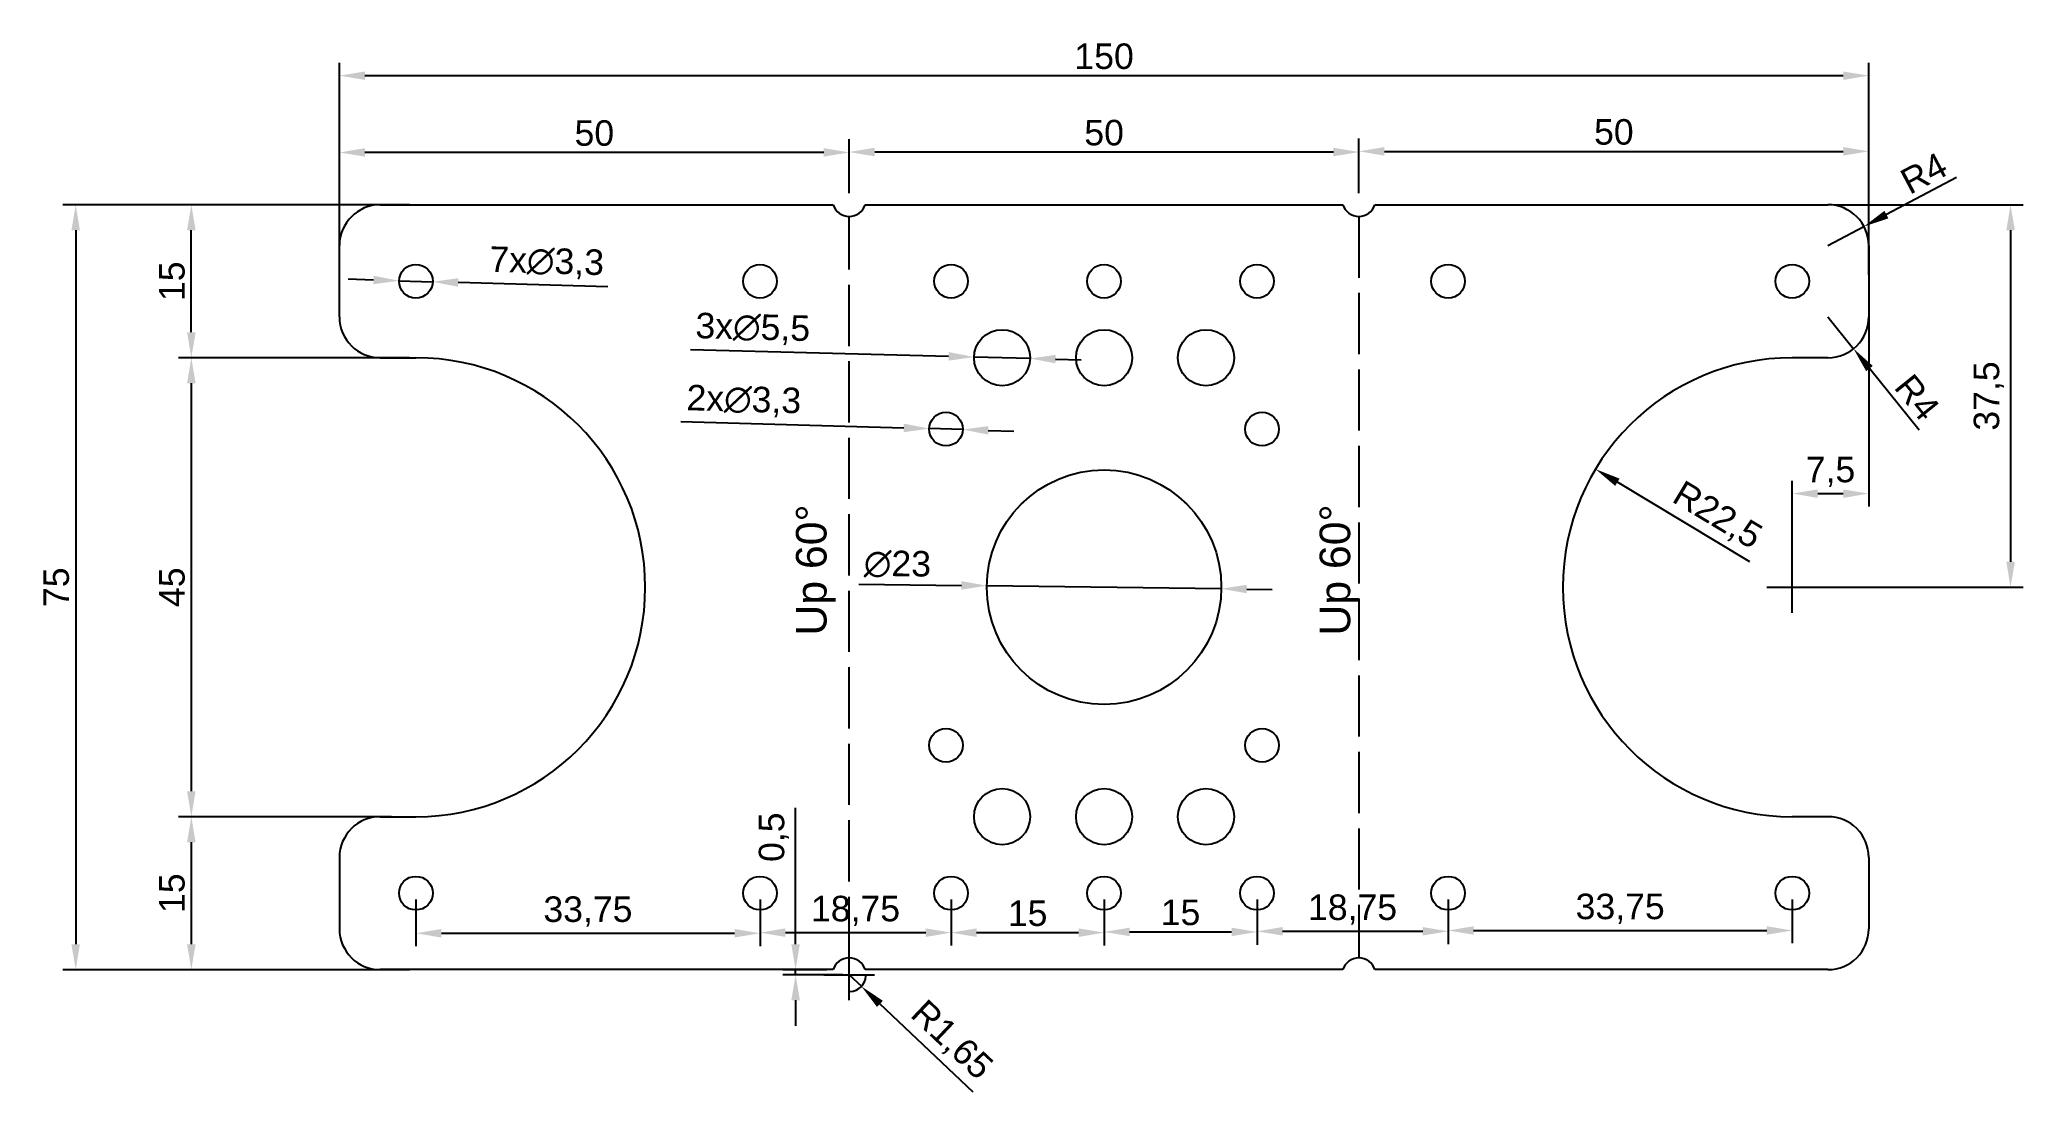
# Model space of a CAD drawing. Header units: millimetres. Extents: x -732 to 90, y -422 to 54.
# Drawn here: x -104.4 to 90.2, y -49.5 to 53.7 of the extents above.
import ezdxf

# ---------------------------------------------------------------- set-up
doc = ezdxf.new("R2010")
doc.units = ezdxf.units.MM
doc.linetypes.add('ACAD_ISO02W100', pattern=[15, 12, -3])
doc.layers.add('BORDER', color=7, linetype='Continuous')
doc.layers.add('Izmeri', color=1, linetype='Continuous', lineweight=25)
doc.styles.get("Standard").update_dxf_attribs({"font": 'Arial.ttf'})
doc.dimstyles.new('ISO-25', dxfattribs={"dimtxt": 2.5, "dimasz": 2.5, "dimexe": 1.25, "dimexo": 0.625, "dimtad": 1, "dimtxsty": 'Standard', "dimcen": 2.5, "dimadec": 0, "dimazin": 0, "dimtfac": 1, "dimtmove": 0, "dimatfit": 3, "dimfxl": 1, "dimarcsym": 0})

# ---------------------------------------------------------------- blocks, each defined once
blk = doc.blocks.new('*D34')
at = {"layer": 'Defpoints', "color": 0, "transparency": 16777216}
for p in [(75.04, 50.14), (-74.96, 29.98), (75.04, 29.98)]:
    blk.add_point(p, dxfattribs=at)
at = {"layer": 'Izmeri', "color": 0, "lineweight": -2, "transparency": 16777216}
for p, q in [((-74.96, 30.61), (-74.96, 51.39)), ((75.04, 30.61), (75.04, 51.39)), ((-72.46, 50.14), (72.54, 50.14))]:
    blk.add_line(p, q, dxfattribs=at)
at = {"layer": 'Izmeri', "color": 0, "transparency": 16777216}
for points in [[(-72.46, 50.55), (-72.46, 49.72), (-74.96, 50.14)], [(72.54, 50.55), (72.54, 49.72), (75.04, 50.14)]]:
    blk.add_solid(points, dxfattribs=at)
at = {"layer": 'Izmeri', "color": 0, "transparency": 16777216, "insert": (0.04, 52.03), "char_height": 2.5, "attachment_point": 5}
blk.add_mtext('150', dxfattribs=at)
blk = doc.blocks.new('*D35')
at = {"layer": 'Defpoints', "color": 0, "transparency": 16777216}
for p in [(-89.49, 37.48), (-67.46, 37.48), (-67.46, 22.48)]:
    blk.add_point(p, dxfattribs=at)
at = {"layer": 'Izmeri', "color": 0, "lineweight": -2, "transparency": 16777216}
for p, q in [((-68.09, 37.48), (-90.74, 37.48)), ((-89.49, 24.98), (-89.49, 34.98)), ((-68.09, 22.48), (-90.74, 22.48))]:
    blk.add_line(p, q, dxfattribs=at)
at = {"layer": 'Izmeri', "color": 0, "transparency": 16777216}
for points in [[(-89.91, 34.98), (-89.07, 34.98), (-89.49, 37.48)], [(-89.91, 24.98), (-89.07, 24.98), (-89.49, 22.48)]]:
    blk.add_solid(points, dxfattribs=at)
at = {"layer": 'Izmeri', "color": 0, "transparency": 16777216, "insert": (-91.38, 29.98), "char_height": 2.5, "attachment_point": 5, "rotation": 90}
blk.add_mtext('15', dxfattribs=at)
blk = doc.blocks.new('*D36')
at = {"layer": 'Defpoints', "color": 0, "transparency": 16777216}
for p in [(-24.96, 42.65), (-24.96, 37.98), (25.04, 37.98)]:
    blk.add_point(p, dxfattribs=at)
at = {"layer": 'Izmeri', "color": 0, "lineweight": -2, "transparency": 16777216}
for p, q in [((-24.96, 38.61), (-24.96, 43.9)), ((25.04, 38.61), (25.04, 43.9)), ((22.54, 42.65), (-22.46, 42.65))]:
    blk.add_line(p, q, dxfattribs=at)
at = {"layer": 'Izmeri', "color": 0, "transparency": 16777216}
for points in [[(-22.46, 43.07), (-22.46, 42.23), (-24.96, 42.65)], [(22.54, 43.07), (22.54, 42.23), (25.04, 42.65)]]:
    blk.add_solid(points, dxfattribs=at)
at = {"layer": 'Izmeri', "color": 0, "transparency": 16777216, "insert": (0.04, 44.54), "char_height": 2.5, "attachment_point": 5}
blk.add_mtext('50', dxfattribs=at)
blk = doc.blocks.new('*D37')
at = {"layer": 'Defpoints', "color": 0, "transparency": 16777216}
for p in [(-74.96, 42.61), (-74.96, 37.48), (-24.96, 37.98)]:
    blk.add_point(p, dxfattribs=at)
at = {"layer": 'Izmeri', "color": 0, "lineweight": -2, "transparency": 16777216}
for p, q in [((-74.96, 38.11), (-74.96, 43.86)), ((-24.96, 38.61), (-24.96, 43.86)), ((-27.46, 42.61), (-72.46, 42.61))]:
    blk.add_line(p, q, dxfattribs=at)
at = {"layer": 'Izmeri', "color": 0, "transparency": 16777216}
for points in [[(-72.46, 43.03), (-72.46, 42.2), (-74.96, 42.61)], [(-27.46, 43.03), (-27.46, 42.2), (-24.96, 42.61)]]:
    blk.add_solid(points, dxfattribs=at)
at = {"layer": 'Izmeri', "color": 0, "transparency": 16777216, "insert": (-49.96, 44.5), "char_height": 2.5, "attachment_point": 5}
blk.add_mtext('50', dxfattribs=at)
blk = doc.blocks.new('*D38')
at = {"layer": 'Defpoints', "color": 0, "transparency": 16777216}
for p in [(75.04, 42.72), (25.04, 37.98), (75.04, 37.98)]:
    blk.add_point(p, dxfattribs=at)
at = {"layer": 'Izmeri', "color": 0, "lineweight": -2, "transparency": 16777216}
for p, q in [((25.04, 38.61), (25.04, 43.97)), ((75.04, 38.61), (75.04, 43.97)), ((27.54, 42.72), (72.54, 42.72))]:
    blk.add_line(p, q, dxfattribs=at)
at = {"layer": 'Izmeri', "color": 0, "transparency": 16777216}
for points in [[(27.54, 43.14), (27.54, 42.3), (25.04, 42.72)], [(72.54, 43.14), (72.54, 42.3), (75.04, 42.72)]]:
    blk.add_solid(points, dxfattribs=at)
at = {"layer": 'Izmeri', "color": 0, "transparency": 16777216, "insert": (50.04, 44.61), "char_height": 2.5, "attachment_point": 5}
blk.add_mtext('50', dxfattribs=at)
blk = doc.blocks.new('*D39')
at = {"layer": 'Defpoints', "color": 0, "transparency": 16777216}
for p in [(-67.46, -30.02), (-33.71, -30.02), (-33.71, -33.95)]:
    blk.add_point(p, dxfattribs=at)
at = {"layer": 'Izmeri', "color": 0, "lineweight": -2, "transparency": 16777216}
for p, q in [((-67.46, -30.64), (-67.46, -35.2)), ((-33.71, -30.64), (-33.71, -35.2)), ((-64.96, -33.95), (-36.21, -33.95))]:
    blk.add_line(p, q, dxfattribs=at)
at = {"layer": 'Izmeri', "color": 0, "transparency": 16777216}
for points in [[(-64.96, -33.53), (-64.96, -34.37), (-67.46, -33.95)], [(-36.21, -33.53), (-36.21, -34.37), (-33.71, -33.95)]]:
    blk.add_solid(points, dxfattribs=at)
at = {"layer": 'Izmeri', "color": 0, "transparency": 16777216, "insert": (-50.59, -31.82), "char_height": 2.5, "attachment_point": 5}
blk.add_mtext('33,75', dxfattribs=at)
blk = doc.blocks.new('*D40')
at = {"layer": 'Defpoints', "color": 0, "transparency": 16777216}
for p in [(-33.71, -30.02), (-14.96, -30.02), (-14.96, -33.89)]:
    blk.add_point(p, dxfattribs=at)
at = {"layer": 'Izmeri', "color": 0, "lineweight": -2, "transparency": 16777216}
for p, q in [((-33.71, -30.64), (-33.71, -35.14)), ((-14.96, -30.64), (-14.96, -35.14)), ((-31.21, -33.89), (-17.46, -33.89))]:
    blk.add_line(p, q, dxfattribs=at)
at = {"layer": 'Izmeri', "color": 0, "transparency": 16777216}
for points in [[(-31.21, -33.47), (-31.21, -34.31), (-33.71, -33.89)], [(-17.46, -33.47), (-17.46, -34.31), (-14.96, -33.89)]]:
    blk.add_solid(points, dxfattribs=at)
at = {"layer": 'Izmeri', "color": 0, "transparency": 16777216, "insert": (-24.34, -31.76), "char_height": 2.5, "attachment_point": 5}
blk.add_mtext('18,75', dxfattribs=at)
blk = doc.blocks.new('*D41')
at = {"layer": 'Defpoints', "color": 0, "transparency": 16777216}
for p in [(-14.96, -30.02), (0.04, -30.02), (0.04, -33.89)]:
    blk.add_point(p, dxfattribs=at)
at = {"layer": 'Izmeri', "color": 0, "lineweight": -2, "transparency": 16777216}
for p, q in [((-14.96, -30.64), (-14.96, -35.14)), ((0.04, -30.64), (0.04, -35.14)), ((-12.46, -33.89), (-2.46, -33.89))]:
    blk.add_line(p, q, dxfattribs=at)
at = {"layer": 'Izmeri', "color": 0, "transparency": 16777216}
for points in [[(-12.46, -33.47), (-12.46, -34.31), (-14.96, -33.89)], [(-2.46, -33.47), (-2.46, -34.31), (0.04, -33.89)]]:
    blk.add_solid(points, dxfattribs=at)
at = {"layer": 'Izmeri', "color": 0, "transparency": 16777216, "insert": (-7.46, -32), "char_height": 2.5, "attachment_point": 5}
blk.add_mtext('15', dxfattribs=at)
blk = doc.blocks.new('*D42')
at = {"layer": 'Defpoints', "color": 0, "transparency": 16777216}
for p in [(0.04, -30.02), (15.04, -30.02), (15.04, -33.82)]:
    blk.add_point(p, dxfattribs=at)
at = {"layer": 'Izmeri', "color": 0, "lineweight": -2, "transparency": 16777216}
for p, q in [((0.04, -30.64), (0.04, -35.07)), ((15.04, -30.64), (15.04, -35.07)), ((2.54, -33.82), (12.54, -33.82))]:
    blk.add_line(p, q, dxfattribs=at)
at = {"layer": 'Izmeri', "color": 0, "transparency": 16777216}
for points in [[(2.54, -33.4), (2.54, -34.23), (0.04, -33.82)], [(12.54, -33.4), (12.54, -34.23), (15.04, -33.82)]]:
    blk.add_solid(points, dxfattribs=at)
at = {"layer": 'Izmeri', "color": 0, "transparency": 16777216, "insert": (7.54, -31.92), "char_height": 2.5, "attachment_point": 5}
blk.add_mtext('15', dxfattribs=at)
blk = doc.blocks.new('*D43')
at = {"layer": 'Defpoints', "color": 0, "transparency": 16777216}
for p in [(15.04, -30.02), (33.79, -30.02), (33.79, -33.76)]:
    blk.add_point(p, dxfattribs=at)
at = {"layer": 'Izmeri', "color": 0, "lineweight": -2, "transparency": 16777216}
for p, q in [((15.04, -30.64), (15.04, -35.01)), ((33.79, -30.64), (33.79, -35.01)), ((17.54, -33.76), (31.29, -33.76))]:
    blk.add_line(p, q, dxfattribs=at)
at = {"layer": 'Izmeri', "color": 0, "transparency": 16777216}
for points in [[(17.54, -33.34), (17.54, -34.17), (15.04, -33.76)], [(31.29, -33.34), (31.29, -34.17), (33.79, -33.76)]]:
    blk.add_solid(points, dxfattribs=at)
at = {"layer": 'Izmeri', "color": 0, "transparency": 16777216, "insert": (24.41, -31.63), "char_height": 2.5, "attachment_point": 5}
blk.add_mtext('18,75', dxfattribs=at)
blk = doc.blocks.new('*D44')
at = {"layer": 'Defpoints', "color": 0, "transparency": 16777216}
for p in [(33.79, -30.02), (67.54, -30.02), (67.54, -33.68)]:
    blk.add_point(p, dxfattribs=at)
at = {"layer": 'Izmeri', "color": 0, "lineweight": -2, "transparency": 16777216}
for p, q in [((33.79, -30.64), (33.79, -34.93)), ((67.54, -30.64), (67.54, -34.93)), ((36.29, -33.68), (65.04, -33.68))]:
    blk.add_line(p, q, dxfattribs=at)
at = {"layer": 'Izmeri', "color": 0, "transparency": 16777216}
for points in [[(36.29, -33.26), (36.29, -34.09), (33.79, -33.68)], [(65.04, -33.26), (65.04, -34.09), (67.54, -33.68)]]:
    blk.add_solid(points, dxfattribs=at)
at = {"layer": 'Izmeri', "color": 0, "transparency": 16777216, "insert": (50.66, -31.55), "char_height": 2.5, "attachment_point": 5}
blk.add_mtext('33,75', dxfattribs=at)
blk = doc.blocks.new('*D45')
at = {"layer": 'Defpoints', "color": 0, "transparency": 16777216}
for p in [(-67.46, 37.48), (-100.83, -37.52), (-67.46, -37.52)]:
    blk.add_point(p, dxfattribs=at)
at = {"layer": 'Izmeri', "color": 0, "lineweight": -2, "transparency": 16777216}
for p, q in [((-68.09, 37.48), (-102.08, 37.48)), ((-100.83, 34.98), (-100.83, -35.02)), ((-68.09, -37.52), (-102.08, -37.52))]:
    blk.add_line(p, q, dxfattribs=at)
at = {"layer": 'Izmeri', "color": 0, "transparency": 16777216}
for points in [[(-101.25, 34.98), (-100.42, 34.98), (-100.83, 37.48)], [(-101.25, -35.02), (-100.42, -35.02), (-100.83, -37.52)]]:
    blk.add_solid(points, dxfattribs=at)
at = {"layer": 'Izmeri', "color": 0, "transparency": 16777216, "insert": (-102.73, -0.02), "char_height": 2.5, "attachment_point": 5, "rotation": 90}
blk.add_mtext('75', dxfattribs=at)
blk = doc.blocks.new('*D46')
at = {"layer": 'Defpoints', "color": 0, "transparency": 16777216}
for p in [(-70.96, -22.52), (-89.49, -37.52), (-70.96, -37.52)]:
    blk.add_point(p, dxfattribs=at)
at = {"layer": 'Izmeri', "color": 0, "lineweight": -2, "transparency": 16777216}
for p, q in [((-71.59, -22.52), (-90.74, -22.52)), ((-89.49, -25.02), (-89.49, -35.02)), ((-71.59, -37.52), (-90.74, -37.52))]:
    blk.add_line(p, q, dxfattribs=at)
at = {"layer": 'Izmeri', "color": 0, "transparency": 16777216}
for points in [[(-89.91, -25.02), (-89.07, -25.02), (-89.49, -22.52)], [(-89.91, -35.02), (-89.07, -35.02), (-89.49, -37.52)]]:
    blk.add_solid(points, dxfattribs=at)
at = {"layer": 'Izmeri', "color": 0, "transparency": 16777216, "insert": (-91.38, -30.02), "char_height": 2.5, "attachment_point": 5, "rotation": 90}
blk.add_mtext('15', dxfattribs=at)
blk = doc.blocks.new('*D47')
at = {"layer": 'Defpoints', "color": 0, "transparency": 16777216}
for p in [(-69.11, 30.03), (-65.82, 29.93)]:
    blk.add_point(p, dxfattribs=at)
at = {"layer": 'Izmeri', "color": 0, "lineweight": -2, "transparency": 16777216}
for p, q in [((-71.61, 30.1), (-74.11, 30.18)), ((-69.11, 30.03), (-65.82, 29.93)), ((-48.63, 29.43), (-63.32, 29.86))]:
    blk.add_line(p, q, dxfattribs=at)
at = {"layer": 'Izmeri', "color": 0, "transparency": 16777216}
for points in [[(-71.6, 30.52), (-71.63, 29.69), (-69.11, 30.03)], [(-63.3, 30.28), (-63.33, 29.44), (-65.82, 29.93)]]:
    blk.add_solid(points, dxfattribs=at)
at = {"layer": 'Izmeri', "color": 0, "transparency": 16777216, "insert": (-54.64, 31.76), "char_height": 2.5, "attachment_point": 5, "rotation": 358.3085}
blk.add_mtext('7x∅3,3', dxfattribs=at)
blk = doc.blocks.new('*D48')
at = {"layer": 'Defpoints', "color": 0, "transparency": 16777216}
for p in [(-12.71, 22.55), (-7.22, 22.41)]:
    blk.add_point(p, dxfattribs=at)
at = {"layer": 'Izmeri', "color": 0, "lineweight": -2, "transparency": 16777216}
for p, q in [((-40.54, 23.29), (-15.21, 22.62)), ((-7.22, 22.41), (-12.71, 22.55)), ((-4.72, 22.34), (-2.22, 22.28))]:
    blk.add_line(p, q, dxfattribs=at)
at = {"layer": 'Izmeri', "color": 0, "transparency": 16777216}
for points in [[(-15.2, 23.04), (-15.22, 22.2), (-12.71, 22.55)], [(-4.71, 22.76), (-4.73, 21.93), (-7.22, 22.41)]]:
    blk.add_solid(points, dxfattribs=at)
at = {"layer": 'Izmeri', "color": 0, "transparency": 16777216, "insert": (-34.42, 25.28), "char_height": 2.5, "attachment_point": 5, "rotation": 358.4952}
blk.add_mtext('3x∅5,5', dxfattribs=at)
blk = doc.blocks.new('*D49')
at = {"layer": 'Defpoints', "color": 0, "transparency": 16777216}
for p in [(-17.11, 15.53), (-13.82, 15.44)]:
    blk.add_point(p, dxfattribs=at)
at = {"layer": 'Izmeri', "color": 0, "lineweight": -2, "transparency": 16777216}
for p, q in [((-41.48, 16.22), (-19.61, 15.6)), ((-13.82, 15.44), (-17.11, 15.53)), ((-11.32, 15.36), (-8.82, 15.29))]:
    blk.add_line(p, q, dxfattribs=at)
at = {"layer": 'Izmeri', "color": 0, "transparency": 16777216}
for points in [[(-19.6, 16.02), (-19.63, 15.18), (-17.11, 15.53)], [(-11.3, 15.78), (-11.33, 14.95), (-13.82, 15.44)]]:
    blk.add_solid(points, dxfattribs=at)
at = {"layer": 'Izmeri', "color": 0, "transparency": 16777216, "insert": (-35.3, 18.2), "char_height": 2.5, "attachment_point": 5, "rotation": 358.3813}
blk.add_mtext('2x∅3,3', dxfattribs=at)
blk = doc.blocks.new('*D50')
at = {"layer": 'Defpoints', "color": 0, "transparency": 16777216}
for p in [(-11.46, 0.13), (11.53, -0.17)]:
    blk.add_point(p, dxfattribs=at)
at = {"layer": 'Izmeri', "color": 0, "lineweight": -2, "transparency": 16777216}
for p, q in [((-24.02, 0.29), (-13.96, 0.16)), ((11.53, -0.17), (-11.46, 0.13)), ((14.03, -0.2), (16.53, -0.23))]:
    blk.add_line(p, q, dxfattribs=at)
at = {"layer": 'Izmeri', "color": 0, "transparency": 16777216}
for points in [[(-13.96, 0.58), (-13.97, -0.26), (-11.46, 0.13)], [(14.04, 0.22), (14.03, -0.61), (11.53, -0.17)]]:
    blk.add_solid(points, dxfattribs=at)
at = {"layer": 'Izmeri', "color": 0, "transparency": 16777216, "insert": (-20.23, 2.23), "char_height": 2.5, "attachment_point": 5, "rotation": 359.2676}
blk.add_mtext('∅23', dxfattribs=at)
blk = doc.blocks.new('*D51')
at = {"layer": 'Defpoints', "color": 0, "transparency": 16777216}
for p in [(48.24, 11.56), (67.54, -0.02)]:
    blk.add_point(p, dxfattribs=at)
at = {"layer": 'Izmeri', "color": 0, "lineweight": -2, "transparency": 16777216}
blk.add_line((63.37, 2.48), (50.39, 10.27), dxfattribs=at)
at = {"layer": 'Izmeri', "color": 0, "transparency": 16777216}
blk.add_solid([(50.6, 10.63), (50.17, 9.92), (48.24, 11.56)], dxfattribs=at)
at = {"layer": 'Izmeri', "color": 0, "transparency": 16777216, "insert": (60.13, 6.91), "char_height": 2.5, "attachment_point": 5, "rotation": 329.0343}
blk.add_mtext('R22,5', dxfattribs=at)
blk = doc.blocks.new('*D52')
at = {"layer": 'Defpoints', "color": 0, "transparency": 16777216}
for p in [(71.04, 26.48), (73.55, 23.37)]:
    blk.add_point(p, dxfattribs=at)
at = {"layer": 'Izmeri', "color": 0, "lineweight": -2, "transparency": 16777216}
for p, q in [((71.04, 26.48), (73.55, 23.37)), ((79.99, 15.37), (75.11, 21.42))]:
    blk.add_line(p, q, dxfattribs=at)
at = {"layer": 'Izmeri', "color": 0, "transparency": 16777216}
blk.add_solid([(75.44, 21.68), (74.79, 21.16), (73.55, 23.37)], dxfattribs=at)
at = {"layer": 'Izmeri', "color": 0, "transparency": 16777216, "insert": (79.8, 18.6), "char_height": 2.5, "attachment_point": 5, "rotation": 308.8697}
blk.add_mtext('R4', dxfattribs=at)
blk = doc.blocks.new('*D53')
at = {"layer": 'Defpoints', "color": 0, "transparency": 16777216}
for p in [(74.57, 35.35), (71.04, 33.48)]:
    blk.add_point(p, dxfattribs=at)
at = {"layer": 'Izmeri', "color": 0, "lineweight": -2, "transparency": 16777216}
for p, q in [((83.65, 40.16), (76.78, 36.52)), ((71.04, 33.48), (74.57, 35.35))]:
    blk.add_line(p, q, dxfattribs=at)
at = {"layer": 'Izmeri', "color": 0, "transparency": 16777216}
blk.add_solid([(76.58, 36.89), (76.97, 36.15), (74.57, 35.35)], dxfattribs=at)
at = {"layer": 'Izmeri', "color": 0, "transparency": 16777216, "insert": (80.44, 40.58), "char_height": 2.5, "attachment_point": 5, "rotation": 27.893}
blk.add_mtext('R4', dxfattribs=at)
blk = doc.blocks.new('*D54')
at = {"layer": 'Defpoints', "color": 0, "transparency": 16777216}
for p in [(-24.96, -38.02), (-23.77, -39.15)]:
    blk.add_point(p, dxfattribs=at)
at = {"layer": 'Izmeri', "color": 0, "lineweight": -2, "transparency": 16777216}
for p, q in [((-24.96, -38.02), (-23.77, -39.15)), ((-12.79, -49.54), (-21.95, -40.87))]:
    blk.add_line(p, q, dxfattribs=at)
blk.add_arc((-24.96, -38.02), 1.65, 273.1684, 355.9368, dxfattribs=at)
at = {"layer": 'Izmeri', "color": 0, "transparency": 16777216}
blk.add_solid([(-21.66, -40.57), (-22.24, -41.17), (-23.77, -39.15)], dxfattribs=at)
at = {"layer": 'Izmeri', "color": 0, "transparency": 16777216, "insert": (-15, -44.52), "char_height": 2.5, "attachment_point": 5, "rotation": 316.5743}
blk.add_mtext('R1,65', dxfattribs=at)
blk = doc.blocks.new('*D55')
at = {"layer": 'Defpoints', "color": 0, "transparency": 16777216}
for p in [(-30.22, -37.52), (-26.54, -37.52), (-24.96, -38.02)]:
    blk.add_point(p, dxfattribs=at)
at = {"layer": 'Izmeri', "color": 0, "lineweight": -2, "transparency": 16777216}
for p, q in [((-30.22, -35.02), (-30.22, -21.66)), ((-27.16, -37.52), (-31.47, -37.52)), ((-25.59, -38.02), (-31.47, -38.02)), ((-30.22, -38.02), (-30.22, -37.52)), ((-30.22, -40.52), (-30.22, -43.02))]:
    blk.add_line(p, q, dxfattribs=at)
at = {"layer": 'Izmeri', "color": 0, "transparency": 16777216}
for points in [[(-30.64, -35.02), (-29.8, -35.02), (-30.22, -37.52)], [(-30.64, -40.52), (-29.8, -40.52), (-30.22, -38.02)]]:
    blk.add_solid(points, dxfattribs=at)
at = {"layer": 'Izmeri', "color": 0, "transparency": 16777216, "insert": (-32.35, -24.53), "char_height": 2.5, "attachment_point": 5, "rotation": 90}
blk.add_mtext('0,5', dxfattribs=at)
blk = doc.blocks.new('*D56')
at = {"layer": 'Defpoints', "color": 0, "transparency": 16777216}
for p in [(71.04, 37.48), (67.54, -0.02), (88.95, -0.02)]:
    blk.add_point(p, dxfattribs=at)
at = {"layer": 'Izmeri', "color": 0, "lineweight": -2, "transparency": 16777216}
for p, q in [((71.66, 37.48), (90.2, 37.48)), ((88.95, 34.98), (88.95, 2.48)), ((68.16, -0.02), (90.2, -0.02))]:
    blk.add_line(p, q, dxfattribs=at)
at = {"layer": 'Izmeri', "color": 0, "transparency": 16777216}
for points in [[(88.54, 34.98), (89.37, 34.98), (88.95, 37.48)], [(88.54, 2.48), (89.37, 2.48), (88.95, -0.02)]]:
    blk.add_solid(points, dxfattribs=at)
at = {"layer": 'Izmeri', "color": 0, "transparency": 16777216, "insert": (86.82, 18.73), "char_height": 2.5, "attachment_point": 5, "rotation": 90}
blk.add_mtext('37,5', dxfattribs=at)
blk = doc.blocks.new('*D57')
at = {"layer": 'Defpoints', "color": 0, "transparency": 16777216}
for p in [(75.04, 29.98), (75.04, 9.16), (67.54, -0.02)]:
    blk.add_point(p, dxfattribs=at)
at = {"layer": 'Izmeri', "color": 0, "lineweight": -2, "transparency": 16777216}
for p, q in [((75.04, 29.36), (75.04, 7.91)), ((67.54, 0.61), (67.54, 10.41)), ((70.04, 9.16), (72.54, 9.16))]:
    blk.add_line(p, q, dxfattribs=at)
at = {"layer": 'Izmeri', "color": 0, "transparency": 16777216}
for points in [[(70.04, 9.57), (70.04, 8.74), (67.54, 9.16)], [(72.54, 9.57), (72.54, 8.74), (75.04, 9.16)]]:
    blk.add_solid(points, dxfattribs=at)
at = {"layer": 'Izmeri', "color": 0, "transparency": 16777216, "insert": (71.29, 11.29), "char_height": 2.5, "attachment_point": 5}
blk.add_mtext('7,5', dxfattribs=at)
blk = doc.blocks.new('*D58')
at = {"layer": 'Defpoints', "color": 0, "transparency": 16777216}
for p in [(-69.21, 22.48), (-89.49, -22.52), (-69.21, -22.52)]:
    blk.add_point(p, dxfattribs=at)
at = {"layer": 'Izmeri', "color": 0, "lineweight": -2, "transparency": 16777216}
for p, q in [((-69.84, 22.48), (-90.74, 22.48)), ((-89.49, 19.98), (-89.49, -20.02)), ((-69.84, -22.52), (-90.74, -22.52))]:
    blk.add_line(p, q, dxfattribs=at)
at = {"layer": 'Izmeri', "color": 0, "transparency": 16777216}
for points in [[(-89.91, 19.98), (-89.07, 19.98), (-89.49, 22.48)], [(-89.91, -20.02), (-89.07, -20.02), (-89.49, -22.52)]]:
    blk.add_solid(points, dxfattribs=at)
at = {"layer": 'Izmeri', "color": 0, "transparency": 16777216, "insert": (-91.38, -0.02), "char_height": 2.5, "attachment_point": 5, "rotation": 90}
blk.add_mtext('45', dxfattribs=at)

msp = doc.modelspace()

# ---------------------------------------------------------------- linework, layer by layer
at = {"layer": 'BORDER'}
for p, q in [((-70.965, 37.482), (-26.537, 37.482)), ((-23.393, 37.482), (23.463, 37.482)), ((26.607, 37.482), (71.035, 37.482)), ((-74.965, 26.482), (-74.965, 33.482)), ((75.035, 33.482), (75.035, 26.482)), ((-70.965, 22.482), (-67.465, 22.482)), ((71.035, 22.482), (67.535, 22.482)), ((-70.965, -22.518), (-67.465, -22.518)), ((71.035, -22.518), (67.535, -22.518)), ((-74.965, -26.518), (-74.965, -33.518)), ((75.035, -26.518), (75.035, -33.518)), ((-26.537, -37.518), (-70.965, -37.518)), ((23.463, -37.518), (-23.393, -37.518)), ((71.035, -37.518), (26.607, -37.518))]:
    msp.add_line(p, q, dxfattribs=at)
at = {"layer": 'BORDER', "linetype": 'ACAD_ISO02W100', "ltscale": 0.5}
for p, q in [((-24.965, -36.368), (-24.965, 36.332)), ((25.035, 36.332), (25.035, -36.368))]:
    msp.add_line(p, q, dxfattribs=at)
at = {"layer": 'BORDER'}
for centre, radius in [((-67.465, 29.982), 1.65), ((-33.715, 29.982), 1.65), ((-14.965, 29.982), 1.65), ((0.035, 29.982), 1.65), ((15.035, 29.982), 1.65), ((33.785, 29.982), 1.65), ((67.535, 29.982), 1.65), ((-9.965, 22.482), 2.75), ((0.035, 22.482), 2.75), ((10.035, 22.482), 2.75), ((-15.465, 15.482), 1.65), ((15.535, 15.482), 1.65), ((0.035, -0.018), 11.5), ((-15.465, -15.518), 1.65), ((15.535, -15.518), 1.65), ((-9.965, -22.518), 2.75), ((0.035, -22.518), 2.75), ((10.035, -22.518), 2.75), ((-67.465, -30.018), 1.65), ((-33.715, -30.018), 1.65), ((-14.965, -30.018), 1.65), ((0.035, -30.018), 1.65), ((15.035, -30.018), 1.65), ((33.785, -30.018), 1.65), ((67.535, -30.018), 1.65)]:
    msp.add_circle(centre, radius, dxfattribs=at)
for centre, radius, start, end in [((-70.965, 33.482), 4, 90, 180), ((-24.965, 37.982), 1.65, 197.6397, 342.3603), ((25.035, 37.982), 1.65, 197.6397, 342.3603), ((71.035, 33.482), 4, 0, 90), ((-70.965, 26.482), 4, 180, 270), ((71.035, 26.482), 4, 270, 0), ((-67.465, -0.018), 22.5, 270, 90), ((67.535, -0.018), 22.5, 90, 270), ((-70.965, -26.518), 4, 90, 180), ((71.035, -26.518), 4, 0, 90), ((-70.965, -33.518), 4, 180, 270), ((71.035, -33.518), 4, 270, 0), ((-24.965, -38.018), 1.65, 17.6397, 162.3603), ((25.035, -38.018), 1.65, 17.6397, 162.3603)]:
    msp.add_arc(centre, radius, start, end, dxfattribs=at)
at = {"layer": 'Izmeri'}
for p, q in [((67.535, -2.518), (67.535, 2.482)), ((65.035, -0.018), (70.035, -0.018)), ((-24.965, -40.518), (-24.965, -35.518)), ((-27.465, -38.018), (-22.465, -38.018))]:
    msp.add_line(p, q, dxfattribs=at)

# ---------------------------------------------------------------- texts
for p in [(-27.182, -4.758), (24.182, -4.758)]:
    msp.add_text('Up 60%%D', height=3, rotation=90, dxfattribs=at).set_placement(p)

# ---------------------------------------------------------------- dimensions: what is measured, and where the dimension line sits
for base, p1, p2, picture, middle in [((75.035, 50.135), (-74.965, 29.982), (75.035, 29.982), '*D34', (0.035, 52.027)), ((-24.965, 42.65), (25.035, 37.982), (-24.965, 37.982), '*D36', (0.035, 44.543)), ((75.035, 9.157), (67.535, -0.018), (75.035, 29.982), '*D57', (71.285, 11.288)), ((-33.715, -33.952), (-67.465, -30.018), (-33.715, -30.018), '*D39', (-50.59, -31.821)), ((-14.965, -33.889), (-33.715, -30.018), (-14.965, -30.018), '*D40', (-24.34, -31.759)), ((0.035, -33.889), (-14.965, -30.018), (0.035, -30.018), '*D41', (-7.465, -31.997)), ((15.035, -33.816), (0.035, -30.018), (15.035, -30.018), '*D42', (7.535, -31.924)), ((33.785, -33.756), (15.035, -30.018), (33.785, -30.018), '*D43', (24.41, -31.625)), ((67.535, -33.677), (33.785, -30.018), (67.535, -30.018), '*D44', (50.66, -31.546))]:
    dim = msp.add_linear_dim(base=base, p1=p1, p2=p2, dimstyle='ISO-25', dxfattribs=at)
    dim.commit()
    dim.dimension.update_dxf_attribs({"geometry": picture, "text_midpoint": middle})
for base, p1, p2, picture, middle in [((-74.965, 42.613), (-24.965, 37.982), (-74.965, 37.482), '*D37', (-49.965, 42.613)), ((75.035, 42.72), (25.035, 37.982), (75.035, 37.982), '*D38', (50.035, 42.72))]:
    dim = msp.add_linear_dim(base=base, p1=p1, p2=p2, dimstyle='ISO-25', dxfattribs=at)
    dim.commit()
    dim.dimension.update_dxf_attribs({"geometry": picture, "text_midpoint": middle, "dimtype": 160})
for center, mpoint, picture, middle in [((71.035, 33.482), (74.57, 35.353), '*D53', (80.443, 40.583)), ((71.035, 26.482), (73.545, 23.368), '*D52', (79.798, 18.598)), ((-24.965, -38.018), (-23.767, -39.152), '*D54', (-14.996, -44.519))]:
    dim = msp.add_radius_dim(center=center, mpoint=mpoint, dimstyle='ISO-25', dxfattribs=at)
    dim.commit()
    dim.dimension.update_dxf_attribs({"geometry": picture, "text_midpoint": middle})
for base, p1, p2, picture, middle in [((-100.833, -37.518), (-67.465, 37.482), (-67.465, -37.518), '*D45', (-102.725, -0.018)), ((88.955, -0.018), (71.035, 37.482), (67.535, -0.018), '*D56', (86.824, 18.732)), ((-89.489, -37.518), (-70.965, -22.518), (-70.965, -37.518), '*D46', (-91.381, -30.018))]:
    dim = msp.add_linear_dim(base=base, p1=p1, p2=p2, angle=90, dimstyle='ISO-25', dxfattribs=at)
    dim.commit()
    dim.dimension.update_dxf_attribs({"geometry": picture, "text_midpoint": middle})
for base, p1, p2, picture, middle in [((-89.489, 37.482), (-67.465, 22.482), (-67.465, 37.482), '*D35', (-89.489, 29.982)), ((-89.489, -22.518), (-69.215, 22.482), (-69.215, -22.518), '*D58', (-89.489, -0.018)), ((-30.219, -37.518), (-24.965, -38.018), (-26.537, -37.518), '*D55', (-30.219, -24.535))]:
    dim = msp.add_linear_dim(base=base, p1=p1, p2=p2, angle=90, dimstyle='ISO-25', dxfattribs=at)
    dim.commit()
    dim.dimension.update_dxf_attribs({"geometry": picture, "text_midpoint": middle, "dimtype": 160})
for p1, p2, text, picture, middle in [((-69.114, 30.031), (-65.816, 29.933), '7x<>', '*D47', (-54.706, 29.605)), ((-7.216, 22.41), (-12.714, 22.554), '3x<>', '*D48', (-34.477, 23.126)), ((-13.816, 15.435), (-17.114, 15.528), '2x<>', '*D49', (-35.363, 16.044))]:
    dim = msp.add_diameter_dim_2p(p1=p1, p2=p2, text=text, dimstyle='ISO-25', dxfattribs=at)
    dim.commit()
    dim.dimension.update_dxf_attribs({"geometry": picture, "text_midpoint": middle, "dimtype": 163})
dim = msp.add_radius_dim(center=(67.535, -0.018), mpoint=(48.242, 11.559), dimstyle='ISO-25', dxfattribs=at)
dim.commit()
dim.dimension.update_dxf_attribs({"geometry": '*D51', "text_midpoint": (59.029, 5.086), "dimtype": 164})
dim = msp.add_diameter_dim_2p(p1=(11.534, -0.165), p2=(-11.464, 0.129), dimstyle='ISO-25', dxfattribs=at)
dim.commit()
dim.dimension.update_dxf_attribs({"geometry": '*D50', "text_midpoint": (-20.26, 0.241), "dimtype": 163})

doc.saveas('drawing.dxf')
